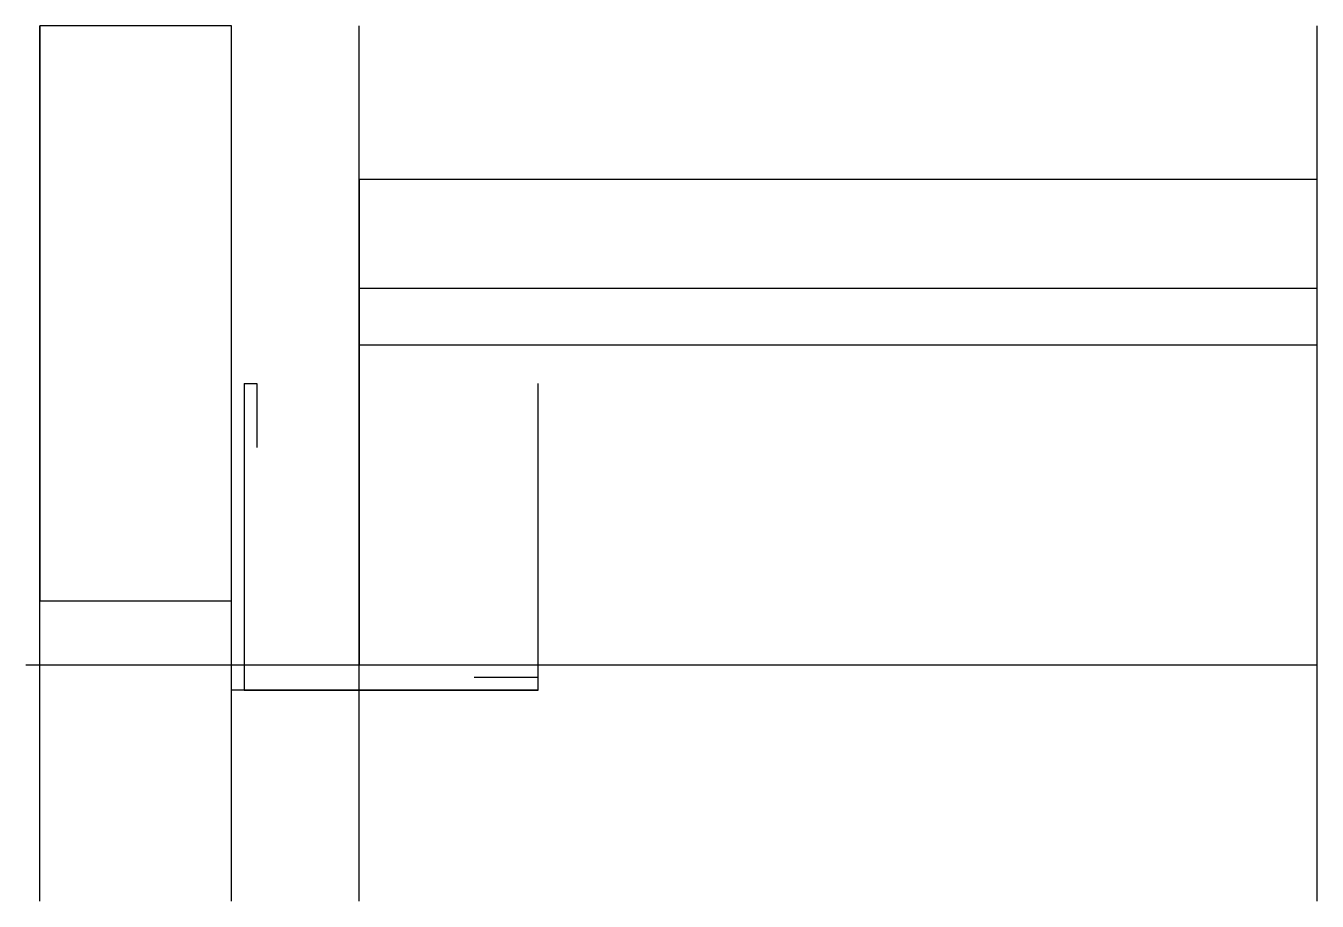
# Model space of a CAD drawing. Extents: x -1 to 100, y -19 to 50.
import ezdxf

# ---------------------------------------------------------------- set-up
doc = ezdxf.new("R2010")
doc.units = 0
doc.layers.get('0').update_dxf_attribs({"linetype": 'CONTINUOUS'})

msp = doc.modelspace()

# ---------------------------------------------------------------- linework, layer by layer
at = {"linetype": 'CONTINUOUS'}
for p, q in [((0, -18.51), (0, 50)), ((15, 50), (0, 50)), ((0, 50), (0, 5)), ((15, -18.51), (15, 50)), ((15, 5), (15, 50)), ((25, -18.51), (25, 50)), ((100, -18.51), (100, 50)), ((25, 38), (100, 38)), ((25, 38), (25, 11.48)), ((25, 29.48), (100, 29.48)), ((100, 25), (25, 25)), ((25, 0), (25, 25)), ((100, 25), (25, 25)), ((25, 25), (25, 0)), ((100, 25), (25, 25)), ((25, 25), (25, 0)), ((100, 0), (100, 25)), ((100, 0), (100, 25)), ((100, 0), (100, 25)), ((15, -2), (15, 22)), ((16, 22), (16, -2)), ((16, 22), (16.99, 22)), ((16.99, 22), (16.99, 17)), ((39, -2), (39, 22)), ((0, 5), (15, 5)), ((-1.1, 0), (100, 0)), ((15, 0), (39, 0)), ((25, 0), (100, 0)), ((25, 0), (100, 0)), ((25, 0), (100, 0)), ((39, -1.01), (34, -1.01)), ((39, -2), (39, -1.01)), ((39, -2), (15, -2)), ((16, -2), (39, -2))]:
    msp.add_line(p, q, dxfattribs=at)

doc.saveas('drawing.dxf')
